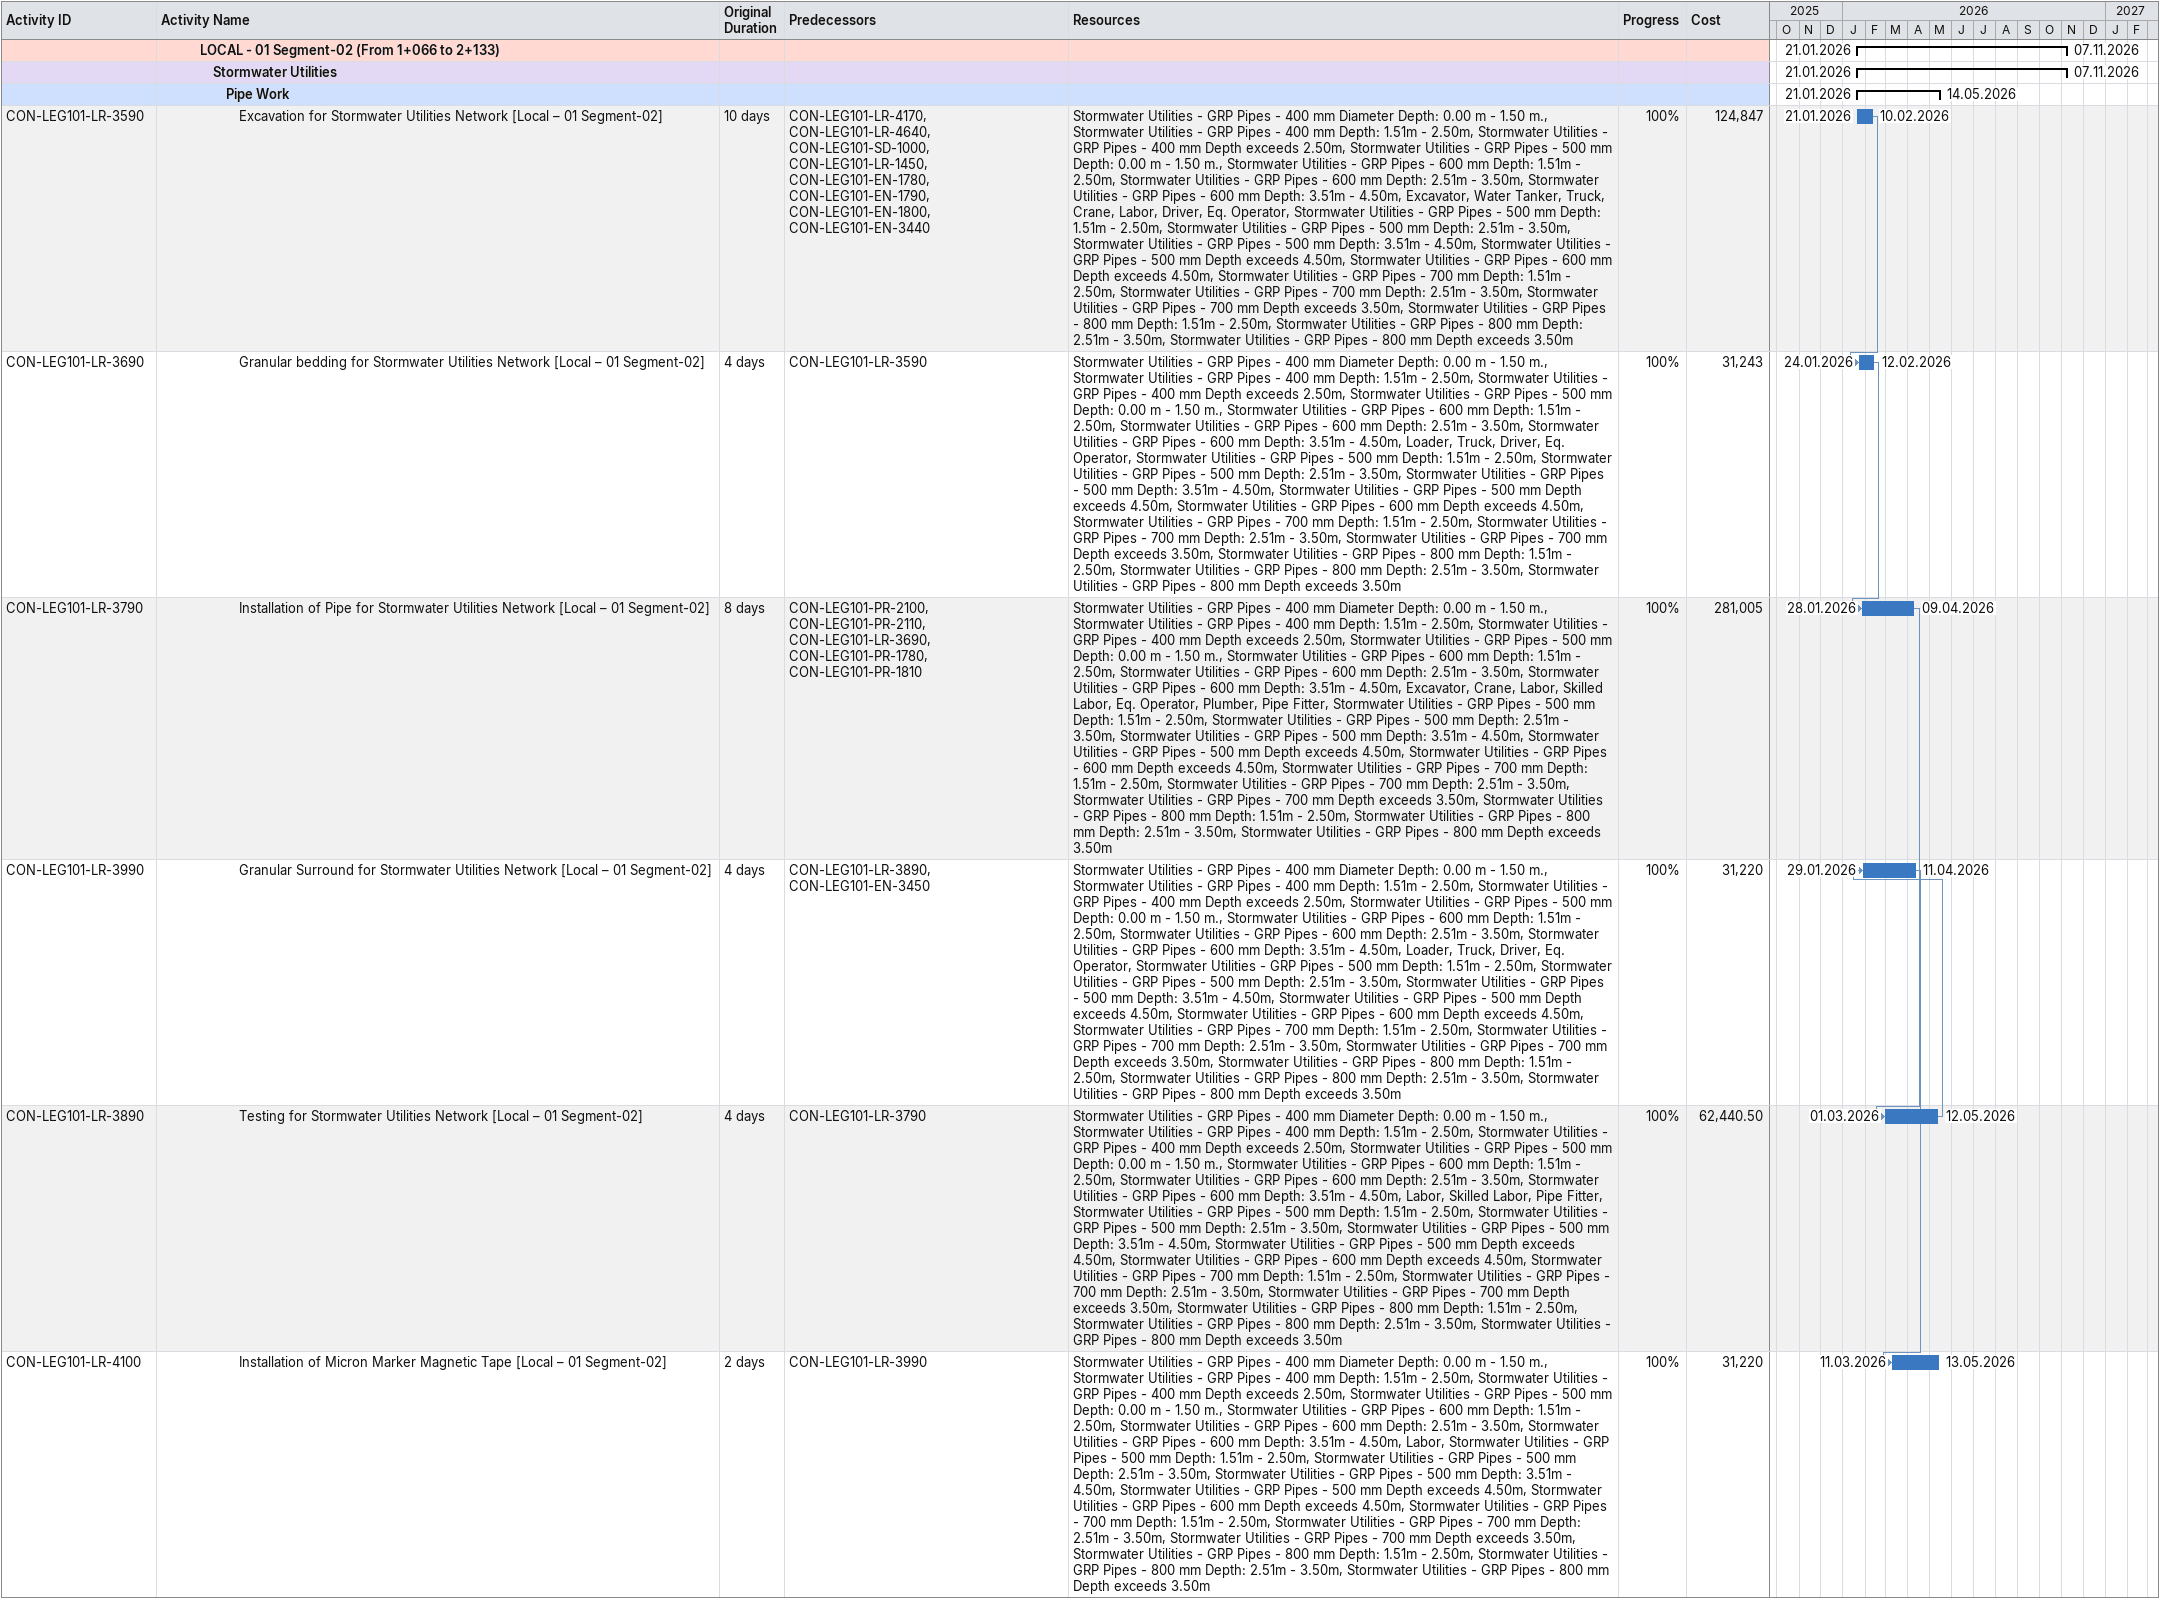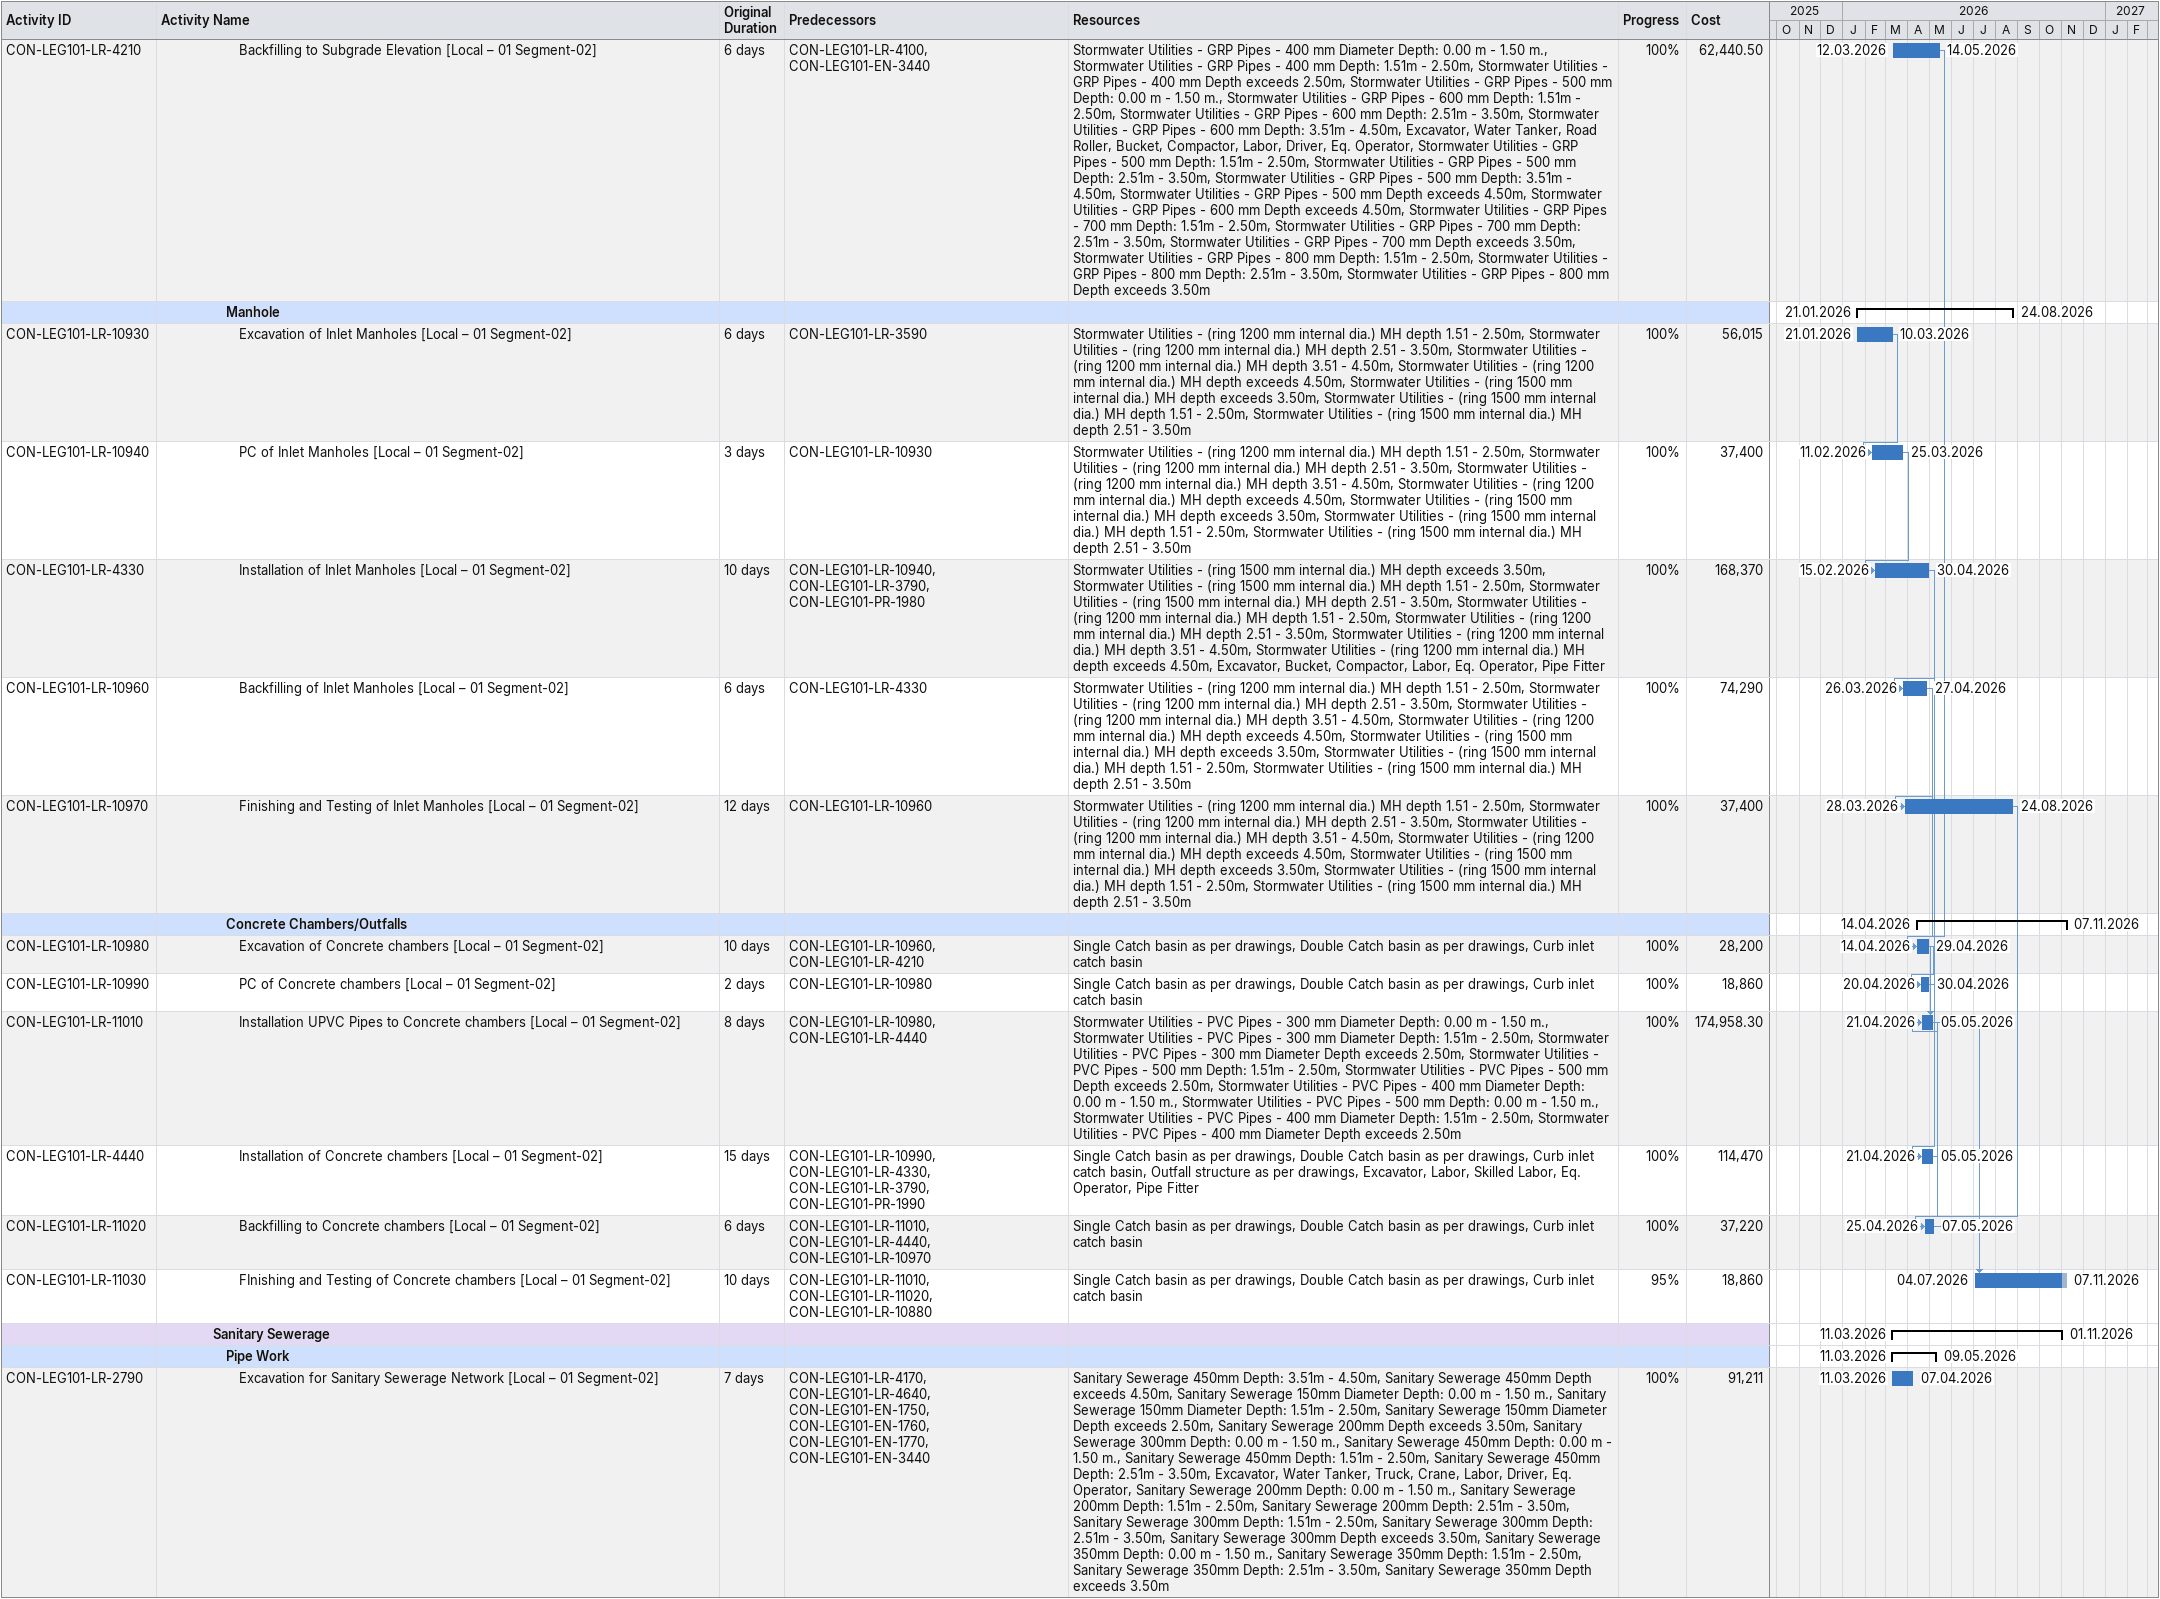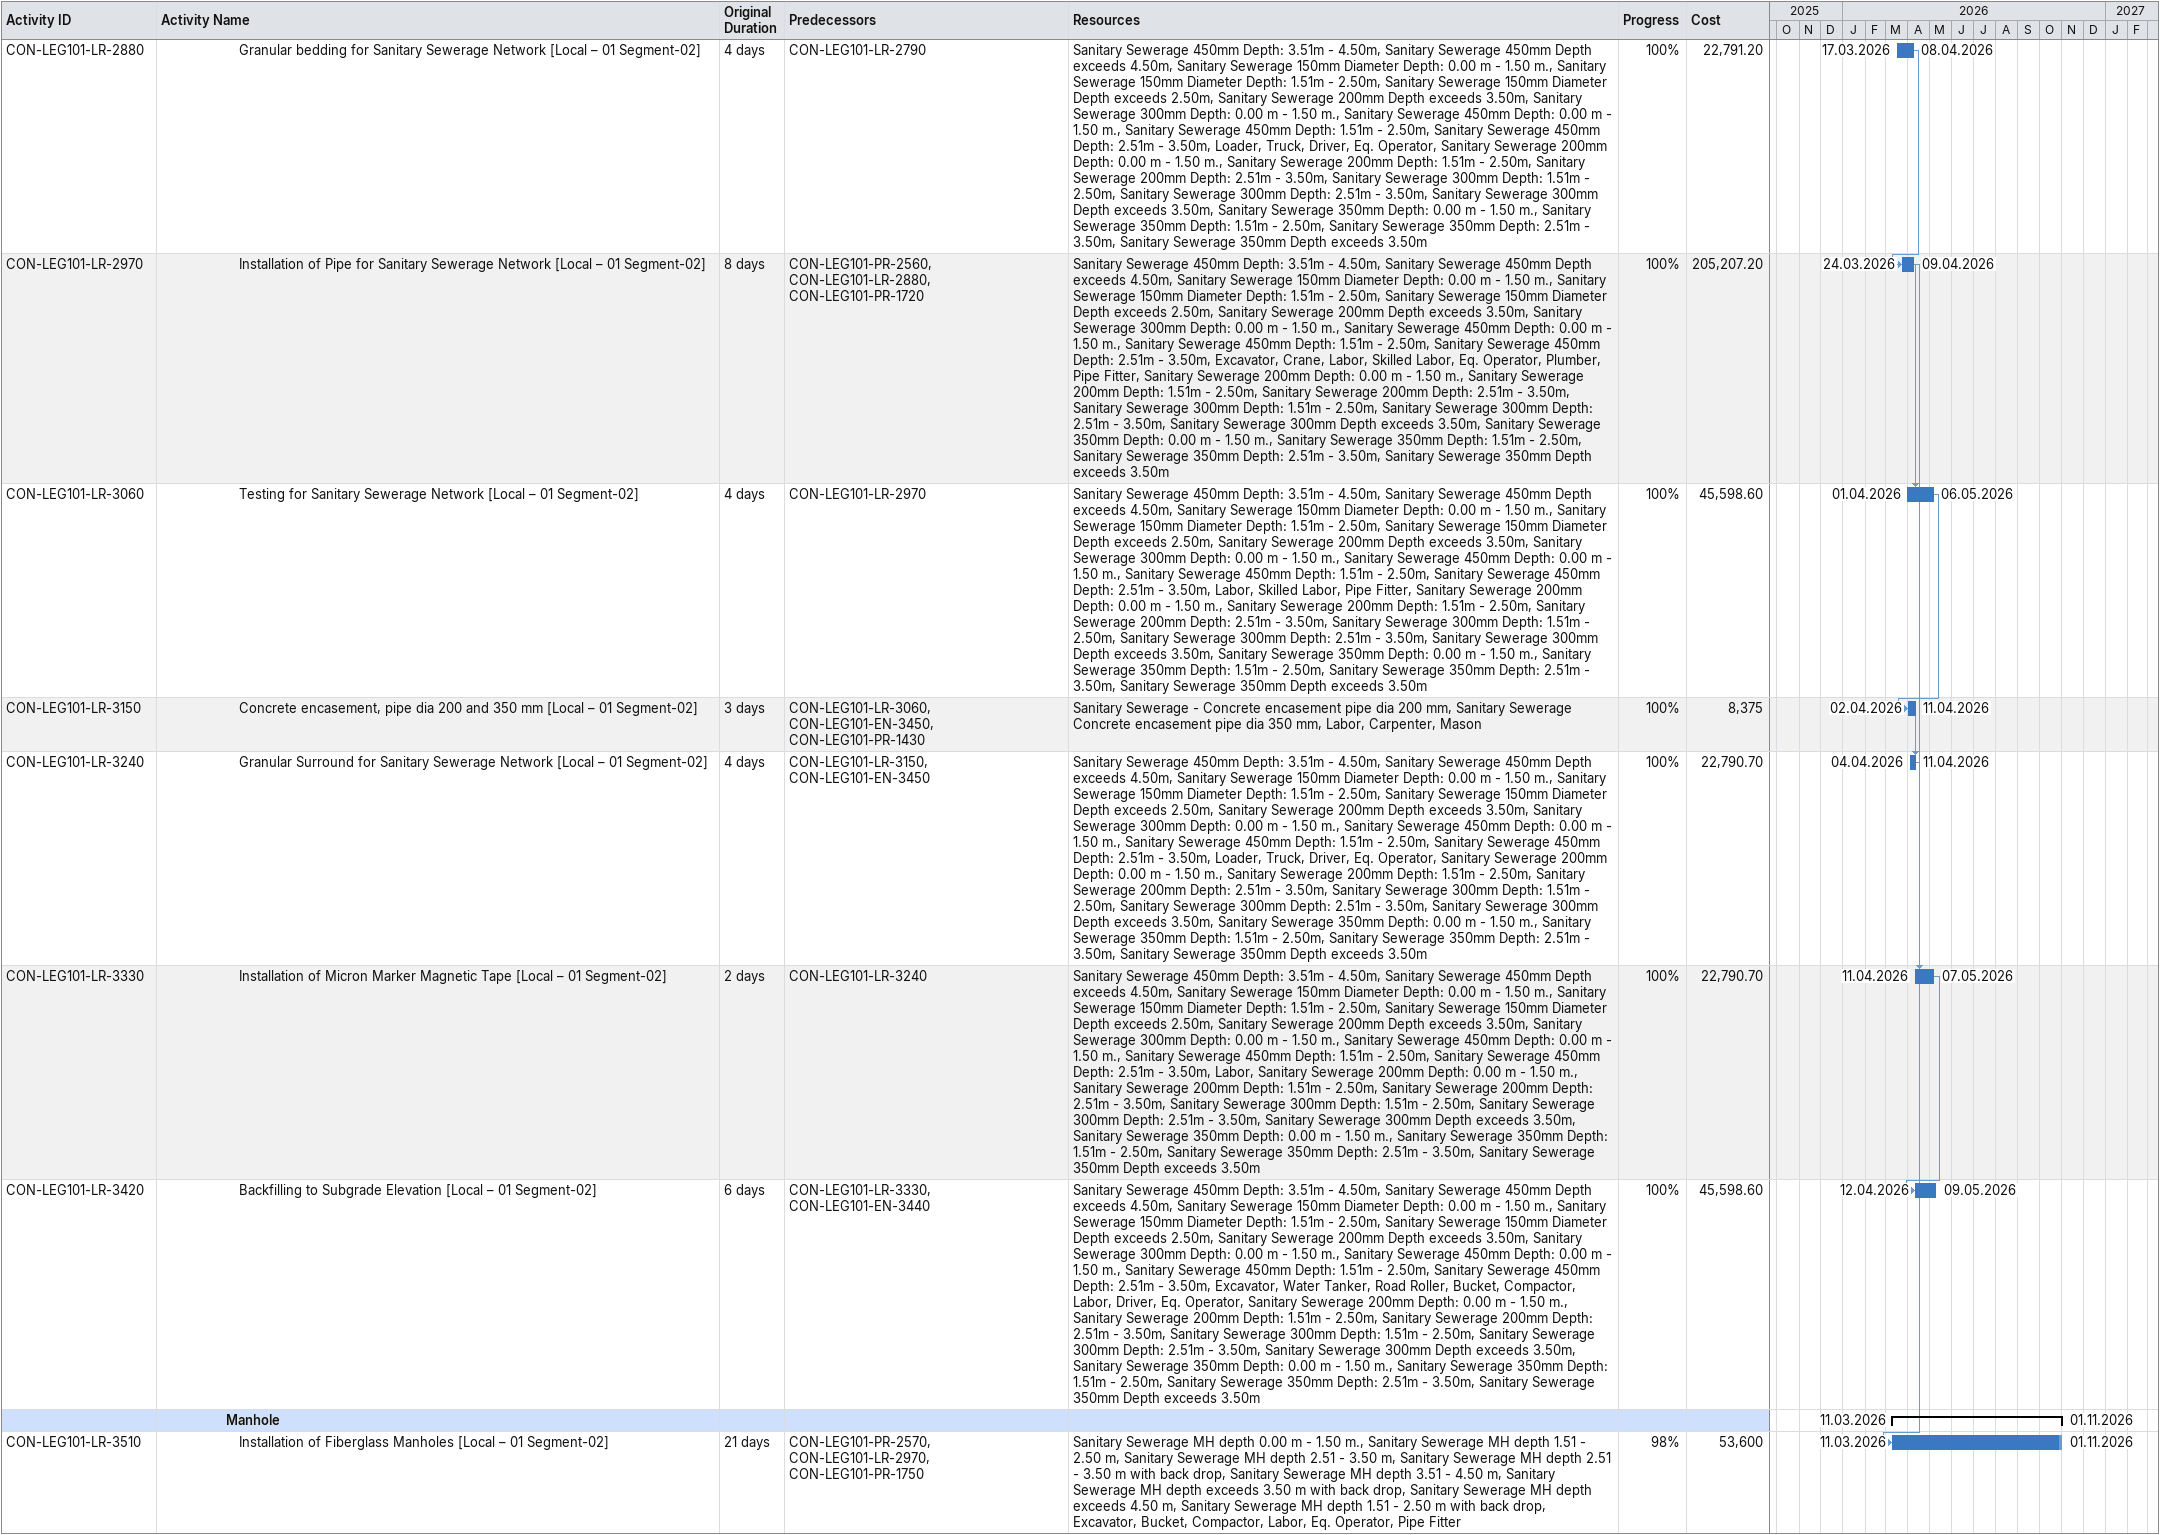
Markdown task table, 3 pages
| ID | Level | Task | Original duration | Start | Finish | Predecessors | Resources | % complete | Cost |
|---|---|---|---|---|---|---|---|---|---|
|  | 4 | **LOCAL - 01 Segment-02 (From 1+066 to 2+133)** |  | 2026-01-21 | 2026-11-07 |  |  |  |  |
|  | 5 | **Stormwater Utilities** |  | 2026-01-21 | 2026-11-07 |  |  |  |  |
|  | 6 | **Pipe Work** |  | 2026-01-21 | 2026-05-14 |  |  |  |  |
| CON-LEG101-LR-3590 | 7 | Excavation for Stormwater Utilities Network [Local – 01 Segment-02] | 10d | 2026-01-21 | 2026-02-10 | CON-LEG101-LR-4170, CON-LEG101-LR-4640, CON-LEG101-SD-1000, CON-LEG101-LR-1450, CON-LEG101-EN-1780, CON-LEG101-EN-1790, CON-LEG101-EN-1800, CON-LEG101-EN-3440 | Stormwater Utilities - GRP Pipes - 400 mm Diameter Depth: 0.00 m - 1.50 m., Stormwater Utilities - GRP Pipes - 400 mm Depth: 1.51m - 2.50m, Stormwater Utilities - GRP Pipes - 400 mm Depth exceeds 2.50m, Stormwater Utilities - GRP Pipes - 500 mm Depth: 0.00 m - 1.50 m., Stormwater Utilities - GRP Pipes - 600 mm Depth: 1.51m - 2.50m, Stormwater Utilities - GRP Pipes - 600 mm Depth: 2.51m - 3.50m, Stormwater Utilities - GRP Pipes - 600 mm Depth: 3.51m - 4.50m, Excavator, Water Tanker, Truck, Crane, Labor, Driver, Eq. Operator, Stormwater Utilities - GRP Pipes - 500 mm Depth: 1.51m - 2.50m, Stormwater Utilities - GRP Pipes - 500 mm Depth: 2.51m - 3.50m, Stormwater Utilities - GRP Pipes - 500 mm Depth: 3.51m - 4.50m, Stormwater Utilities - GRP Pipes - 500 mm Depth exceeds 4.50m, Stormwater Utilities - GRP Pipes - 600 mm Depth exceeds 4.50m, Stormwater Utilities - GRP Pipes - 700 mm Depth: 1.51m - 2.50m, Stormwater Utilities - GRP Pipes - 700 mm Depth: 2.51m - 3.50m, Stormwater Utilities - GRP Pipes - 700 mm Depth exceeds 3.50m, Stormwater Utilities - GRP Pipes - 800 mm Depth: 1.51m - 2.50m, Stormwater Utilities - GRP Pipes - 800 mm Depth: 2.51m - 3.50m, Stormwater Utilities - GRP Pipes - 800 mm Depth exceeds 3.50m | 100 | 124847 |
| CON-LEG101-LR-3690 | 7 | Granular bedding for Stormwater Utilities Network [Local – 01 Segment-02] | 4d | 2026-01-24 | 2026-02-12 | CON-LEG101-LR-3590 | Stormwater Utilities - GRP Pipes - 400 mm Diameter Depth: 0.00 m - 1.50 m., Stormwater Utilities - GRP Pipes - 400 mm Depth: 1.51m - 2.50m, Stormwater Utilities - GRP Pipes - 400 mm Depth exceeds 2.50m, Stormwater Utilities - GRP Pipes - 500 mm Depth: 0.00 m - 1.50 m., Stormwater Utilities - GRP Pipes - 600 mm Depth: 1.51m - 2.50m, Stormwater Utilities - GRP Pipes - 600 mm Depth: 2.51m - 3.50m, Stormwater Utilities - GRP Pipes - 600 mm Depth: 3.51m - 4.50m, Loader, Truck, Driver, Eq. Operator, Stormwater Utilities - GRP Pipes - 500 mm Depth: 1.51m - 2.50m, Stormwater Utilities - GRP Pipes - 500 mm Depth: 2.51m - 3.50m, Stormwater Utilities - GRP Pipes - 500 mm Depth: 3.51m - 4.50m, Stormwater Utilities - GRP Pipes - 500 mm Depth exceeds 4.50m, Stormwater Utilities - GRP Pipes - 600 mm Depth exceeds 4.50m, Stormwater Utilities - GRP Pipes - 700 mm Depth: 1.51m - 2.50m, Stormwater Utilities - GRP Pipes - 700 mm Depth: 2.51m - 3.50m, Stormwater Utilities - GRP Pipes - 700 mm Depth exceeds 3.50m, Stormwater Utilities - GRP Pipes - 800 mm Depth: 1.51m - 2.50m, Stormwater Utilities - GRP Pipes - 800 mm Depth: 2.51m - 3.50m, Stormwater Utilities - GRP Pipes - 800 mm Depth exceeds 3.50m | 100 | 31243 |
| CON-LEG101-LR-3790 | 7 | Installation of Pipe for Stormwater Utilities Network [Local – 01 Segment-02] | 8d | 2026-01-28 | 2026-04-09 | CON-LEG101-PR-2100, CON-LEG101-PR-2110, CON-LEG101-LR-3690, CON-LEG101-PR-1780, CON-LEG101-PR-1810 | Stormwater Utilities - GRP Pipes - 400 mm Diameter Depth: 0.00 m - 1.50 m., Stormwater Utilities - GRP Pipes - 400 mm Depth: 1.51m - 2.50m, Stormwater Utilities - GRP Pipes - 400 mm Depth exceeds 2.50m, Stormwater Utilities - GRP Pipes - 500 mm Depth: 0.00 m - 1.50 m., Stormwater Utilities - GRP Pipes - 600 mm Depth: 1.51m - 2.50m, Stormwater Utilities - GRP Pipes - 600 mm Depth: 2.51m - 3.50m, Stormwater Utilities - GRP Pipes - 600 mm Depth: 3.51m - 4.50m, Excavator, Crane, Labor, Skilled Labor, Eq. Operator, Plumber, Pipe Fitter, Stormwater Utilities - GRP Pipes - 500 mm Depth: 1.51m - 2.50m, Stormwater Utilities - GRP Pipes - 500 mm Depth: 2.51m - 3.50m, Stormwater Utilities - GRP Pipes - 500 mm Depth: 3.51m - 4.50m, Stormwater Utilities - GRP Pipes - 500 mm Depth exceeds 4.50m, Stormwater Utilities - GRP Pipes - 600 mm Depth exceeds 4.50m, Stormwater Utilities - GRP Pipes - 700 mm Depth: 1.51m - 2.50m, Stormwater Utilities - GRP Pipes - 700 mm Depth: 2.51m - 3.50m, Stormwater Utilities - GRP Pipes - 700 mm Depth exceeds 3.50m, Stormwater Utilities - GRP Pipes - 800 mm Depth: 1.51m - 2.50m, Stormwater Utilities - GRP Pipes - 800 mm Depth: 2.51m - 3.50m, Stormwater Utilities - GRP Pipes - 800 mm Depth exceeds 3.50m | 100 | 281005 |
| CON-LEG101-LR-3990 | 7 | Granular Surround for Stormwater Utilities Network [Local – 01 Segment-02] | 4d | 2026-01-29 | 2026-04-11 | CON-LEG101-LR-3890, CON-LEG101-EN-3450 | Stormwater Utilities - GRP Pipes - 400 mm Diameter Depth: 0.00 m - 1.50 m., Stormwater Utilities - GRP Pipes - 400 mm Depth: 1.51m - 2.50m, Stormwater Utilities - GRP Pipes - 400 mm Depth exceeds 2.50m, Stormwater Utilities - GRP Pipes - 500 mm Depth: 0.00 m - 1.50 m., Stormwater Utilities - GRP Pipes - 600 mm Depth: 1.51m - 2.50m, Stormwater Utilities - GRP Pipes - 600 mm Depth: 2.51m - 3.50m, Stormwater Utilities - GRP Pipes - 600 mm Depth: 3.51m - 4.50m, Loader, Truck, Driver, Eq. Operator, Stormwater Utilities - GRP Pipes - 500 mm Depth: 1.51m - 2.50m, Stormwater Utilities - GRP Pipes - 500 mm Depth: 2.51m - 3.50m, Stormwater Utilities - GRP Pipes - 500 mm Depth: 3.51m - 4.50m, Stormwater Utilities - GRP Pipes - 500 mm Depth exceeds 4.50m, Stormwater Utilities - GRP Pipes - 600 mm Depth exceeds 4.50m, Stormwater Utilities - GRP Pipes - 700 mm Depth: 1.51m - 2.50m, Stormwater Utilities - GRP Pipes - 700 mm Depth: 2.51m - 3.50m, Stormwater Utilities - GRP Pipes - 700 mm Depth exceeds 3.50m, Stormwater Utilities - GRP Pipes - 800 mm Depth: 1.51m - 2.50m, Stormwater Utilities - GRP Pipes - 800 mm Depth: 2.51m - 3.50m, Stormwater Utilities - GRP Pipes - 800 mm Depth exceeds 3.50m | 100 | 31220 |
| CON-LEG101-LR-3890 | 7 | Testing for Stormwater Utilities Network [Local – 01 Segment-02] | 4d | 2026-03-01 | 2026-05-12 | CON-LEG101-LR-3790 | Stormwater Utilities - GRP Pipes - 400 mm Diameter Depth: 0.00 m - 1.50 m., Stormwater Utilities - GRP Pipes - 400 mm Depth: 1.51m - 2.50m, Stormwater Utilities - GRP Pipes - 400 mm Depth exceeds 2.50m, Stormwater Utilities - GRP Pipes - 500 mm Depth: 0.00 m - 1.50 m., Stormwater Utilities - GRP Pipes - 600 mm Depth: 1.51m - 2.50m, Stormwater Utilities - GRP Pipes - 600 mm Depth: 2.51m - 3.50m, Stormwater Utilities - GRP Pipes - 600 mm Depth: 3.51m - 4.50m, Labor, Skilled Labor, Pipe Fitter, Stormwater Utilities - GRP Pipes - 500 mm Depth: 1.51m - 2.50m, Stormwater Utilities - GRP Pipes - 500 mm Depth: 2.51m - 3.50m, Stormwater Utilities - GRP Pipes - 500 mm Depth: 3.51m - 4.50m, Stormwater Utilities - GRP Pipes - 500 mm Depth exceeds 4.50m, Stormwater Utilities - GRP Pipes - 600 mm Depth exceeds 4.50m, Stormwater Utilities - GRP Pipes - 700 mm Depth: 1.51m - 2.50m, Stormwater Utilities - GRP Pipes - 700 mm Depth: 2.51m - 3.50m, Stormwater Utilities - GRP Pipes - 700 mm Depth exceeds 3.50m, Stormwater Utilities - GRP Pipes - 800 mm Depth: 1.51m - 2.50m, Stormwater Utilities - GRP Pipes - 800 mm Depth: 2.51m - 3.50m, Stormwater Utilities - GRP Pipes - 800 mm Depth exceeds 3.50m | 100 | 62440.50 |
| CON-LEG101-LR-4100 | 7 | Installation of Micron Marker Magnetic Tape [Local – 01 Segment-02] | 2d | 2026-03-11 | 2026-05-13 | CON-LEG101-LR-3990 | Stormwater Utilities - GRP Pipes - 400 mm Diameter Depth: 0.00 m - 1.50 m., Stormwater Utilities - GRP Pipes - 400 mm Depth: 1.51m - 2.50m, Stormwater Utilities - GRP Pipes - 400 mm Depth exceeds 2.50m, Stormwater Utilities - GRP Pipes - 500 mm Depth: 0.00 m - 1.50 m., Stormwater Utilities - GRP Pipes - 600 mm Depth: 1.51m - 2.50m, Stormwater Utilities - GRP Pipes - 600 mm Depth: 2.51m - 3.50m, Stormwater Utilities - GRP Pipes - 600 mm Depth: 3.51m - 4.50m, Labor, Stormwater Utilities - GRP Pipes - 500 mm Depth: 1.51m - 2.50m, Stormwater Utilities - GRP Pipes - 500 mm Depth: 2.51m - 3.50m, Stormwater Utilities - GRP Pipes - 500 mm Depth: 3.51m - 4.50m, Stormwater Utilities - GRP Pipes - 500 mm Depth exceeds 4.50m, Stormwater Utilities - GRP Pipes - 600 mm Depth exceeds 4.50m, Stormwater Utilities - GRP Pipes - 700 mm Depth: 1.51m - 2.50m, Stormwater Utilities - GRP Pipes - 700 mm Depth: 2.51m - 3.50m, Stormwater Utilities - GRP Pipes - 700 mm Depth exceeds 3.50m, Stormwater Utilities - GRP Pipes - 800 mm Depth: 1.51m - 2.50m, Stormwater Utilities - GRP Pipes - 800 mm Depth: 2.51m - 3.50m, Stormwater Utilities - GRP Pipes - 800 mm Depth exceeds 3.50m | 100 | 31220 |
| CON-LEG101-LR-4210 | 7 | Backfilling to Subgrade Elevation [Local – 01 Segment-02] | 6d | 2026-03-12 | 2026-05-14 | CON-LEG101-LR-4100, CON-LEG101-EN-3440 | Stormwater Utilities - GRP Pipes - 400 mm Diameter Depth: 0.00 m - 1.50 m., Stormwater Utilities - GRP Pipes - 400 mm Depth: 1.51m - 2.50m, Stormwater Utilities - GRP Pipes - 400 mm Depth exceeds 2.50m, Stormwater Utilities - GRP Pipes - 500 mm Depth: 0.00 m - 1.50 m., Stormwater Utilities - GRP Pipes - 600 mm Depth: 1.51m - 2.50m, Stormwater Utilities - GRP Pipes - 600 mm Depth: 2.51m - 3.50m, Stormwater Utilities - GRP Pipes - 600 mm Depth: 3.51m - 4.50m, Excavator, Water Tanker, Road Roller, Bucket, Compactor, Labor, Driver, Eq. Operator, Stormwater Utilities - GRP Pipes - 500 mm Depth: 1.51m - 2.50m, Stormwater Utilities - GRP Pipes - 500 mm Depth: 2.51m - 3.50m, Stormwater Utilities - GRP Pipes - 500 mm Depth: 3.51m - 4.50m, Stormwater Utilities - GRP Pipes - 500 mm Depth exceeds 4.50m, Stormwater Utilities - GRP Pipes - 600 mm Depth exceeds 4.50m, Stormwater Utilities - GRP Pipes - 700 mm Depth: 1.51m - 2.50m, Stormwater Utilities - GRP Pipes - 700 mm Depth: 2.51m - 3.50m, Stormwater Utilities - GRP Pipes - 700 mm Depth exceeds 3.50m, Stormwater Utilities - GRP Pipes - 800 mm Depth: 1.51m - 2.50m, Stormwater Utilities - GRP Pipes - 800 mm Depth: 2.51m - 3.50m, Stormwater Utilities - GRP Pipes - 800 mm Depth exceeds 3.50m | 100 | 62440.50 |
|  | 6 | **Manhole** |  | 2026-01-21 | 2026-08-24 |  |  |  |  |
| CON-LEG101-LR-10930 | 7 | Excavation of Inlet Manholes [Local – 01 Segment-02] | 6d | 2026-01-21 | 2026-03-10 | CON-LEG101-LR-3590 | Stormwater Utilities - (ring 1200 mm internal dia.) MH depth 1.51 - 2.50m, Stormwater Utilities - (ring 1200 mm internal dia.) MH depth 2.51 - 3.50m, Stormwater Utilities - (ring 1200 mm internal dia.) MH depth 3.51 - 4.50m, Stormwater Utilities - (ring 1200 mm internal dia.) MH depth exceeds 4.50m, Stormwater Utilities - (ring 1500 mm internal dia.) MH depth exceeds 3.50m, Stormwater Utilities - (ring 1500 mm internal dia.) MH depth 1.51 - 2.50m, Stormwater Utilities - (ring 1500 mm internal dia.) MH depth 2.51 - 3.50m | 100 | 56015 |
| CON-LEG101-LR-10940 | 7 | PC of Inlet Manholes [Local – 01 Segment-02] | 3d | 2026-02-11 | 2026-03-25 | CON-LEG101-LR-10930 | Stormwater Utilities - (ring 1200 mm internal dia.) MH depth 1.51 - 2.50m, Stormwater Utilities - (ring 1200 mm internal dia.) MH depth 2.51 - 3.50m, Stormwater Utilities - (ring 1200 mm internal dia.) MH depth 3.51 - 4.50m, Stormwater Utilities - (ring 1200 mm internal dia.) MH depth exceeds 4.50m, Stormwater Utilities - (ring 1500 mm internal dia.) MH depth exceeds 3.50m, Stormwater Utilities - (ring 1500 mm internal dia.) MH depth 1.51 - 2.50m, Stormwater Utilities - (ring 1500 mm internal dia.) MH depth 2.51 - 3.50m | 100 | 37400 |
| CON-LEG101-LR-4330 | 7 | Installation of Inlet Manholes [Local – 01 Segment-02] | 10d | 2026-02-15 | 2026-04-30 | CON-LEG101-LR-10940, CON-LEG101-LR-3790, CON-LEG101-PR-1980 | Stormwater Utilities - (ring 1500 mm internal dia.) MH depth exceeds 3.50m, Stormwater Utilities - (ring 1500 mm internal dia.) MH depth 1.51 - 2.50m, Stormwater Utilities - (ring 1500 mm internal dia.) MH depth 2.51 - 3.50m, Stormwater Utilities - (ring 1200 mm internal dia.) MH depth 1.51 - 2.50m, Stormwater Utilities - (ring 1200 mm internal dia.) MH depth 2.51 - 3.50m, Stormwater Utilities - (ring 1200 mm internal dia.) MH depth 3.51 - 4.50m, Stormwater Utilities - (ring 1200 mm internal dia.) MH depth exceeds 4.50m, Excavator, Bucket, Compactor, Labor, Eq. Operator, Pipe Fitter | 100 | 168370 |
| CON-LEG101-LR-10960 | 7 | Backfilling of Inlet Manholes [Local – 01 Segment-02] | 6d | 2026-03-26 | 2026-04-27 | CON-LEG101-LR-4330 | Stormwater Utilities - (ring 1200 mm internal dia.) MH depth 1.51 - 2.50m, Stormwater Utilities - (ring 1200 mm internal dia.) MH depth 2.51 - 3.50m, Stormwater Utilities - (ring 1200 mm internal dia.) MH depth 3.51 - 4.50m, Stormwater Utilities - (ring 1200 mm internal dia.) MH depth exceeds 4.50m, Stormwater Utilities - (ring 1500 mm internal dia.) MH depth exceeds 3.50m, Stormwater Utilities - (ring 1500 mm internal dia.) MH depth 1.51 - 2.50m, Stormwater Utilities - (ring 1500 mm internal dia.) MH depth 2.51 - 3.50m | 100 | 74290 |
| CON-LEG101-LR-10970 | 7 | Finishing and Testing of Inlet Manholes [Local – 01 Segment-02] | 12d | 2026-03-28 | 2026-08-24 | CON-LEG101-LR-10960 | Stormwater Utilities - (ring 1200 mm internal dia.) MH depth 1.51 - 2.50m, Stormwater Utilities - (ring 1200 mm internal dia.) MH depth 2.51 - 3.50m, Stormwater Utilities - (ring 1200 mm internal dia.) MH depth 3.51 - 4.50m, Stormwater Utilities - (ring 1200 mm internal dia.) MH depth exceeds 4.50m, Stormwater Utilities - (ring 1500 mm internal dia.) MH depth exceeds 3.50m, Stormwater Utilities - (ring 1500 mm internal dia.) MH depth 1.51 - 2.50m, Stormwater Utilities - (ring 1500 mm internal dia.) MH depth 2.51 - 3.50m | 100 | 37400 |
|  | 6 | **Concrete Chambers/Outfalls** |  | 2026-04-14 | 2026-11-07 |  |  |  |  |
| CON-LEG101-LR-10980 | 7 | Excavation of Concrete chambers [Local – 01 Segment-02] | 10d | 2026-04-14 | 2026-04-29 | CON-LEG101-LR-10960, CON-LEG101-LR-4210 | Single Catch basin as per drawings, Double Catch basin as per drawings, Curb inlet catch basin | 100 | 28200 |
| CON-LEG101-LR-10990 | 7 | PC of Concrete chambers [Local – 01 Segment-02] | 2d | 2026-04-20 | 2026-04-30 | CON-LEG101-LR-10980 | Single Catch basin as per drawings, Double Catch basin as per drawings, Curb inlet catch basin | 100 | 18860 |
| CON-LEG101-LR-11010 | 7 | Installation UPVC Pipes to Concrete chambers [Local – 01 Segment-02] | 8d | 2026-04-21 | 2026-05-05 | CON-LEG101-LR-10980, CON-LEG101-LR-4440 | Stormwater Utilities - PVC Pipes - 300 mm Diameter Depth: 0.00 m - 1.50 m., Stormwater Utilities - PVC Pipes - 300 mm Diameter Depth: 1.51m - 2.50m, Stormwater Utilities - PVC Pipes - 300 mm Diameter Depth exceeds 2.50m, Stormwater Utilities - PVC Pipes - 500 mm Depth: 1.51m - 2.50m, Stormwater Utilities - PVC Pipes - 500 mm Depth exceeds 2.50m, Stormwater Utilities - PVC Pipes - 400 mm Diameter Depth: 0.00 m - 1.50 m., Stormwater Utilities - PVC Pipes - 500 mm Depth: 0.00 m - 1.50 m., Stormwater Utilities - PVC Pipes - 400 mm Diameter Depth: 1.51m - 2.50m, Stormwater Utilities - PVC Pipes - 400 mm Diameter Depth exceeds 2.50m | 100 | 174958.30 |
| CON-LEG101-LR-4440 | 7 | Installation of Concrete chambers [Local – 01 Segment-02] | 15d | 2026-04-21 | 2026-05-05 | CON-LEG101-LR-10990, CON-LEG101-LR-4330, CON-LEG101-LR-3790, CON-LEG101-PR-1990 | Single Catch basin as per drawings, Double Catch basin as per drawings, Curb inlet catch basin, Outfall structure as per drawings, Excavator, Labor, Skilled Labor, Eq. Operator, Pipe Fitter | 100 | 114470 |
| CON-LEG101-LR-11020 | 7 | Backfilling to Concrete chambers [Local – 01 Segment-02] | 6d | 2026-04-25 | 2026-05-07 | CON-LEG101-LR-11010, CON-LEG101-LR-4440, CON-LEG101-LR-10970 | Single Catch basin as per drawings, Double Catch basin as per drawings, Curb inlet catch basin | 100 | 37220 |
| CON-LEG101-LR-11030 | 7 | FInishing and Testing of Concrete chambers [Local – 01 Segment-02] | 10d | 2026-07-04 | 2026-11-07 | CON-LEG101-LR-11010, CON-LEG101-LR-11020, CON-LEG101-LR-10880 | Single Catch basin as per drawings, Double Catch basin as per drawings, Curb inlet catch basin | 95 | 18860 |
|  | 5 | **Sanitary Sewerage** |  | 2026-03-11 | 2026-11-01 |  |  |  |  |
|  | 6 | **Pipe Work** |  | 2026-03-11 | 2026-05-09 |  |  |  |  |
| CON-LEG101-LR-2790 | 7 | Excavation for Sanitary Sewerage Network [Local – 01 Segment-02] | 7d | 2026-03-11 | 2026-04-07 | CON-LEG101-LR-4170, CON-LEG101-LR-4640, CON-LEG101-EN-1750, CON-LEG101-EN-1760, CON-LEG101-EN-1770, CON-LEG101-EN-3440 | Sanitary Sewerage 450mm Depth: 3.51m - 4.50m, Sanitary Sewerage 450mm Depth exceeds 4.50m, Sanitary Sewerage 150mm Diameter Depth: 0.00 m - 1.50 m., Sanitary Sewerage 150mm Diameter Depth: 1.51m - 2.50m, Sanitary Sewerage 150mm Diameter Depth exceeds 2.50m, Sanitary Sewerage 200mm Depth exceeds 3.50m, Sanitary Sewerage 300mm Depth: 0.00 m - 1.50 m., Sanitary Sewerage 450mm Depth: 0.00 m - 1.50 m., Sanitary Sewerage 450mm Depth: 1.51m - 2.50m, Sanitary Sewerage 450mm Depth: 2.51m - 3.50m, Excavator, Water Tanker, Truck, Crane, Labor, Driver, Eq. Operator, Sanitary Sewerage 200mm Depth: 0.00 m - 1.50 m., Sanitary Sewerage 200mm Depth: 1.51m - 2.50m, Sanitary Sewerage 200mm Depth: 2.51m - 3.50m, Sanitary Sewerage 300mm Depth: 1.51m - 2.50m, Sanitary Sewerage 300mm Depth: 2.51m - 3.50m, Sanitary Sewerage 300mm Depth exceeds 3.50m, Sanitary Sewerage 350mm Depth: 0.00 m - 1.50 m., Sanitary Sewerage 350mm Depth: 1.51m - 2.50m, Sanitary Sewerage 350mm Depth: 2.51m - 3.50m, Sanitary Sewerage 350mm Depth exceeds 3.50m | 100 | 91211 |
| CON-LEG101-LR-2880 | 7 | Granular bedding for Sanitary Sewerage Network [Local – 01 Segment-02] | 4d | 2026-03-17 | 2026-04-08 | CON-LEG101-LR-2790 | Sanitary Sewerage 450mm Depth: 3.51m - 4.50m, Sanitary Sewerage 450mm Depth exceeds 4.50m, Sanitary Sewerage 150mm Diameter Depth: 0.00 m - 1.50 m., Sanitary Sewerage 150mm Diameter Depth: 1.51m - 2.50m, Sanitary Sewerage 150mm Diameter Depth exceeds 2.50m, Sanitary Sewerage 200mm Depth exceeds 3.50m, Sanitary Sewerage 300mm Depth: 0.00 m - 1.50 m., Sanitary Sewerage 450mm Depth: 0.00 m - 1.50 m., Sanitary Sewerage 450mm Depth: 1.51m - 2.50m, Sanitary Sewerage 450mm Depth: 2.51m - 3.50m, Loader, Truck, Driver, Eq. Operator, Sanitary Sewerage 200mm Depth: 0.00 m - 1.50 m., Sanitary Sewerage 200mm Depth: 1.51m - 2.50m, Sanitary Sewerage 200mm Depth: 2.51m - 3.50m, Sanitary Sewerage 300mm Depth: 1.51m - 2.50m, Sanitary Sewerage 300mm Depth: 2.51m - 3.50m, Sanitary Sewerage 300mm Depth exceeds 3.50m, Sanitary Sewerage 350mm Depth: 0.00 m - 1.50 m., Sanitary Sewerage 350mm Depth: 1.51m - 2.50m, Sanitary Sewerage 350mm Depth: 2.51m - 3.50m, Sanitary Sewerage 350mm Depth exceeds 3.50m | 100 | 22791.20 |
| CON-LEG101-LR-2970 | 7 | Installation of Pipe for Sanitary Sewerage Network [Local – 01 Segment-02] | 8d | 2026-03-24 | 2026-04-09 | CON-LEG101-PR-2560, CON-LEG101-LR-2880, CON-LEG101-PR-1720 | Sanitary Sewerage 450mm Depth: 3.51m - 4.50m, Sanitary Sewerage 450mm Depth exceeds 4.50m, Sanitary Sewerage 150mm Diameter Depth: 0.00 m - 1.50 m., Sanitary Sewerage 150mm Diameter Depth: 1.51m - 2.50m, Sanitary Sewerage 150mm Diameter Depth exceeds 2.50m, Sanitary Sewerage 200mm Depth exceeds 3.50m, Sanitary Sewerage 300mm Depth: 0.00 m - 1.50 m., Sanitary Sewerage 450mm Depth: 0.00 m - 1.50 m., Sanitary Sewerage 450mm Depth: 1.51m - 2.50m, Sanitary Sewerage 450mm Depth: 2.51m - 3.50m, Excavator, Crane, Labor, Skilled Labor, Eq. Operator, Plumber, Pipe Fitter, Sanitary Sewerage 200mm Depth: 0.00 m - 1.50 m., Sanitary Sewerage 200mm Depth: 1.51m - 2.50m, Sanitary Sewerage 200mm Depth: 2.51m - 3.50m, Sanitary Sewerage 300mm Depth: 1.51m - 2.50m, Sanitary Sewerage 300mm Depth: 2.51m - 3.50m, Sanitary Sewerage 300mm Depth exceeds 3.50m, Sanitary Sewerage 350mm Depth: 0.00 m - 1.50 m., Sanitary Sewerage 350mm Depth: 1.51m - 2.50m, Sanitary Sewerage 350mm Depth: 2.51m - 3.50m, Sanitary Sewerage 350mm Depth exceeds 3.50m | 100 | 205207.20 |
| CON-LEG101-LR-3060 | 7 | Testing for Sanitary Sewerage Network [Local – 01 Segment-02] | 4d | 2026-04-01 | 2026-05-06 | CON-LEG101-LR-2970 | Sanitary Sewerage 450mm Depth: 3.51m - 4.50m, Sanitary Sewerage 450mm Depth exceeds 4.50m, Sanitary Sewerage 150mm Diameter Depth: 0.00 m - 1.50 m., Sanitary Sewerage 150mm Diameter Depth: 1.51m - 2.50m, Sanitary Sewerage 150mm Diameter Depth exceeds 2.50m, Sanitary Sewerage 200mm Depth exceeds 3.50m, Sanitary Sewerage 300mm Depth: 0.00 m - 1.50 m., Sanitary Sewerage 450mm Depth: 0.00 m - 1.50 m., Sanitary Sewerage 450mm Depth: 1.51m - 2.50m, Sanitary Sewerage 450mm Depth: 2.51m - 3.50m, Labor, Skilled Labor, Pipe Fitter, Sanitary Sewerage 200mm Depth: 0.00 m - 1.50 m., Sanitary Sewerage 200mm Depth: 1.51m - 2.50m, Sanitary Sewerage 200mm Depth: 2.51m - 3.50m, Sanitary Sewerage 300mm Depth: 1.51m - 2.50m, Sanitary Sewerage 300mm Depth: 2.51m - 3.50m, Sanitary Sewerage 300mm Depth exceeds 3.50m, Sanitary Sewerage 350mm Depth: 0.00 m - 1.50 m., Sanitary Sewerage 350mm Depth: 1.51m - 2.50m, Sanitary Sewerage 350mm Depth: 2.51m - 3.50m, Sanitary Sewerage 350mm Depth exceeds 3.50m | 100 | 45598.60 |
| CON-LEG101-LR-3150 | 7 | Concrete encasement, pipe dia 200 and 350 mm [Local – 01 Segment-02] | 3d | 2026-04-02 | 2026-04-11 | CON-LEG101-LR-3060, CON-LEG101-EN-3450, CON-LEG101-PR-1430 | Sanitary Sewerage - Concrete encasement pipe dia 200 mm, Sanitary Sewerage Concrete encasement pipe dia 350 mm, Labor, Carpenter, Mason | 100 | 8375 |
| CON-LEG101-LR-3240 | 7 | Granular Surround for Sanitary Sewerage Network [Local – 01 Segment-02] | 4d | 2026-04-04 | 2026-04-11 | CON-LEG101-LR-3150, CON-LEG101-EN-3450 | Sanitary Sewerage 450mm Depth: 3.51m - 4.50m, Sanitary Sewerage 450mm Depth exceeds 4.50m, Sanitary Sewerage 150mm Diameter Depth: 0.00 m - 1.50 m., Sanitary Sewerage 150mm Diameter Depth: 1.51m - 2.50m, Sanitary Sewerage 150mm Diameter Depth exceeds 2.50m, Sanitary Sewerage 200mm Depth exceeds 3.50m, Sanitary Sewerage 300mm Depth: 0.00 m - 1.50 m., Sanitary Sewerage 450mm Depth: 0.00 m - 1.50 m., Sanitary Sewerage 450mm Depth: 1.51m - 2.50m, Sanitary Sewerage 450mm Depth: 2.51m - 3.50m, Loader, Truck, Driver, Eq. Operator, Sanitary Sewerage 200mm Depth: 0.00 m - 1.50 m., Sanitary Sewerage 200mm Depth: 1.51m - 2.50m, Sanitary Sewerage 200mm Depth: 2.51m - 3.50m, Sanitary Sewerage 300mm Depth: 1.51m - 2.50m, Sanitary Sewerage 300mm Depth: 2.51m - 3.50m, Sanitary Sewerage 300mm Depth exceeds 3.50m, Sanitary Sewerage 350mm Depth: 0.00 m - 1.50 m., Sanitary Sewerage 350mm Depth: 1.51m - 2.50m, Sanitary Sewerage 350mm Depth: 2.51m - 3.50m, Sanitary Sewerage 350mm Depth exceeds 3.50m | 100 | 22790.70 |
| CON-LEG101-LR-3330 | 7 | Installation of Micron Marker Magnetic Tape [Local – 01 Segment-02] | 2d | 2026-04-11 | 2026-05-07 | CON-LEG101-LR-3240 | Sanitary Sewerage 450mm Depth: 3.51m - 4.50m, Sanitary Sewerage 450mm Depth exceeds 4.50m, Sanitary Sewerage 150mm Diameter Depth: 0.00 m - 1.50 m., Sanitary Sewerage 150mm Diameter Depth: 1.51m - 2.50m, Sanitary Sewerage 150mm Diameter Depth exceeds 2.50m, Sanitary Sewerage 200mm Depth exceeds 3.50m, Sanitary Sewerage 300mm Depth: 0.00 m - 1.50 m., Sanitary Sewerage 450mm Depth: 0.00 m - 1.50 m., Sanitary Sewerage 450mm Depth: 1.51m - 2.50m, Sanitary Sewerage 450mm Depth: 2.51m - 3.50m, Labor, Sanitary Sewerage 200mm Depth: 0.00 m - 1.50 m., Sanitary Sewerage 200mm Depth: 1.51m - 2.50m, Sanitary Sewerage 200mm Depth: 2.51m - 3.50m, Sanitary Sewerage 300mm Depth: 1.51m - 2.50m, Sanitary Sewerage 300mm Depth: 2.51m - 3.50m, Sanitary Sewerage 300mm Depth exceeds 3.50m, Sanitary Sewerage 350mm Depth: 0.00 m - 1.50 m., Sanitary Sewerage 350mm Depth: 1.51m - 2.50m, Sanitary Sewerage 350mm Depth: 2.51m - 3.50m, Sanitary Sewerage 350mm Depth exceeds 3.50m | 100 | 22790.70 |
| CON-LEG101-LR-3420 | 7 | Backfilling to Subgrade Elevation [Local – 01 Segment-02] | 6d | 2026-04-12 | 2026-05-09 | CON-LEG101-LR-3330, CON-LEG101-EN-3440 | Sanitary Sewerage 450mm Depth: 3.51m - 4.50m, Sanitary Sewerage 450mm Depth exceeds 4.50m, Sanitary Sewerage 150mm Diameter Depth: 0.00 m - 1.50 m., Sanitary Sewerage 150mm Diameter Depth: 1.51m - 2.50m, Sanitary Sewerage 150mm Diameter Depth exceeds 2.50m, Sanitary Sewerage 200mm Depth exceeds 3.50m, Sanitary Sewerage 300mm Depth: 0.00 m - 1.50 m., Sanitary Sewerage 450mm Depth: 0.00 m - 1.50 m., Sanitary Sewerage 450mm Depth: 1.51m - 2.50m, Sanitary Sewerage 450mm Depth: 2.51m - 3.50m, Excavator, Water Tanker, Road Roller, Bucket, Compactor, Labor, Driver, Eq. Operator, Sanitary Sewerage 200mm Depth: 0.00 m - 1.50 m., Sanitary Sewerage 200mm Depth: 1.51m - 2.50m, Sanitary Sewerage 200mm Depth: 2.51m - 3.50m, Sanitary Sewerage 300mm Depth: 1.51m - 2.50m, Sanitary Sewerage 300mm Depth: 2.51m - 3.50m, Sanitary Sewerage 300mm Depth exceeds 3.50m, Sanitary Sewerage 350mm Depth: 0.00 m - 1.50 m., Sanitary Sewerage 350mm Depth: 1.51m - 2.50m, Sanitary Sewerage 350mm Depth: 2.51m - 3.50m, Sanitary Sewerage 350mm Depth exceeds 3.50m | 100 | 45598.60 |
|  | 6 | **Manhole** |  | 2026-03-11 | 2026-11-01 |  |  |  |  |
| CON-LEG101-LR-3510 | 7 | Installation of Fiberglass Manholes [Local – 01 Segment-02] | 21d | 2026-03-11 | 2026-11-01 | CON-LEG101-PR-2570, CON-LEG101-LR-2970, CON-LEG101-PR-1750 | Sanitary Sewerage MH depth 0.00 m - 1.50 m., Sanitary Sewerage MH depth 1.51 - 2.50 m, Sanitary Sewerage MH depth 2.51 - 3.50 m, Sanitary Sewerage MH depth 2.51 - 3.50 m with back drop, Sanitary Sewerage MH depth 3.51 - 4.50 m, Sanitary Sewerage MH depth exceeds 3.50 m with back drop, Sanitary Sewerage MH depth exceeds 4.50 m, Sanitary Sewerage MH depth 1.51 - 2.50 m with back drop, Excavator, Bucket, Compactor, Labor, Eq. Operator, Pipe Fitter | 98 | 53600 |
